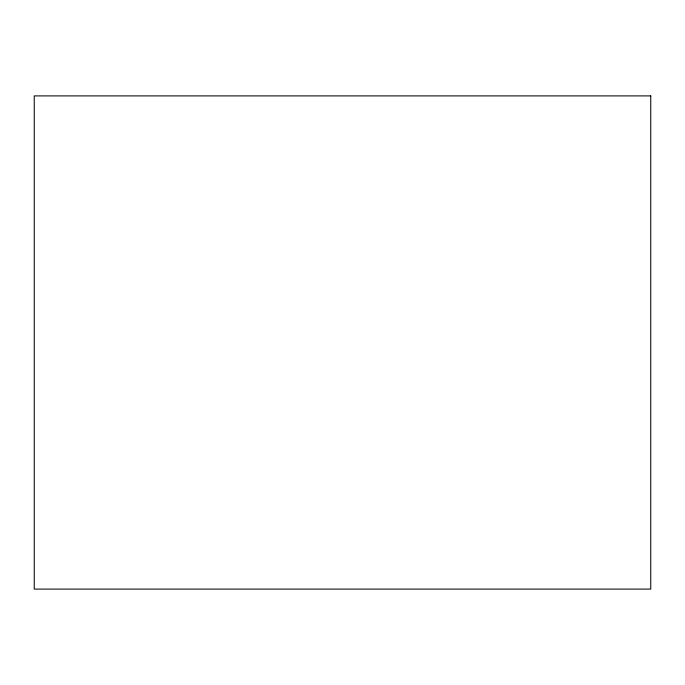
<?xml version="1.0" encoding="UTF-8"?>
<svg xmlns="http://www.w3.org/2000/svg" width="685" height="685" viewBox="0 0 685 685"><rect width="100%" height="100%" fill="white"/><g stroke="black" fill="none" stroke-linecap="round" stroke-linejoin="round"><path stroke-width="1.03" d="M650.75 95.9L34.25 95.9L34.25 589.1L650.75 589.1L650.75 95.9"/></g></svg>
